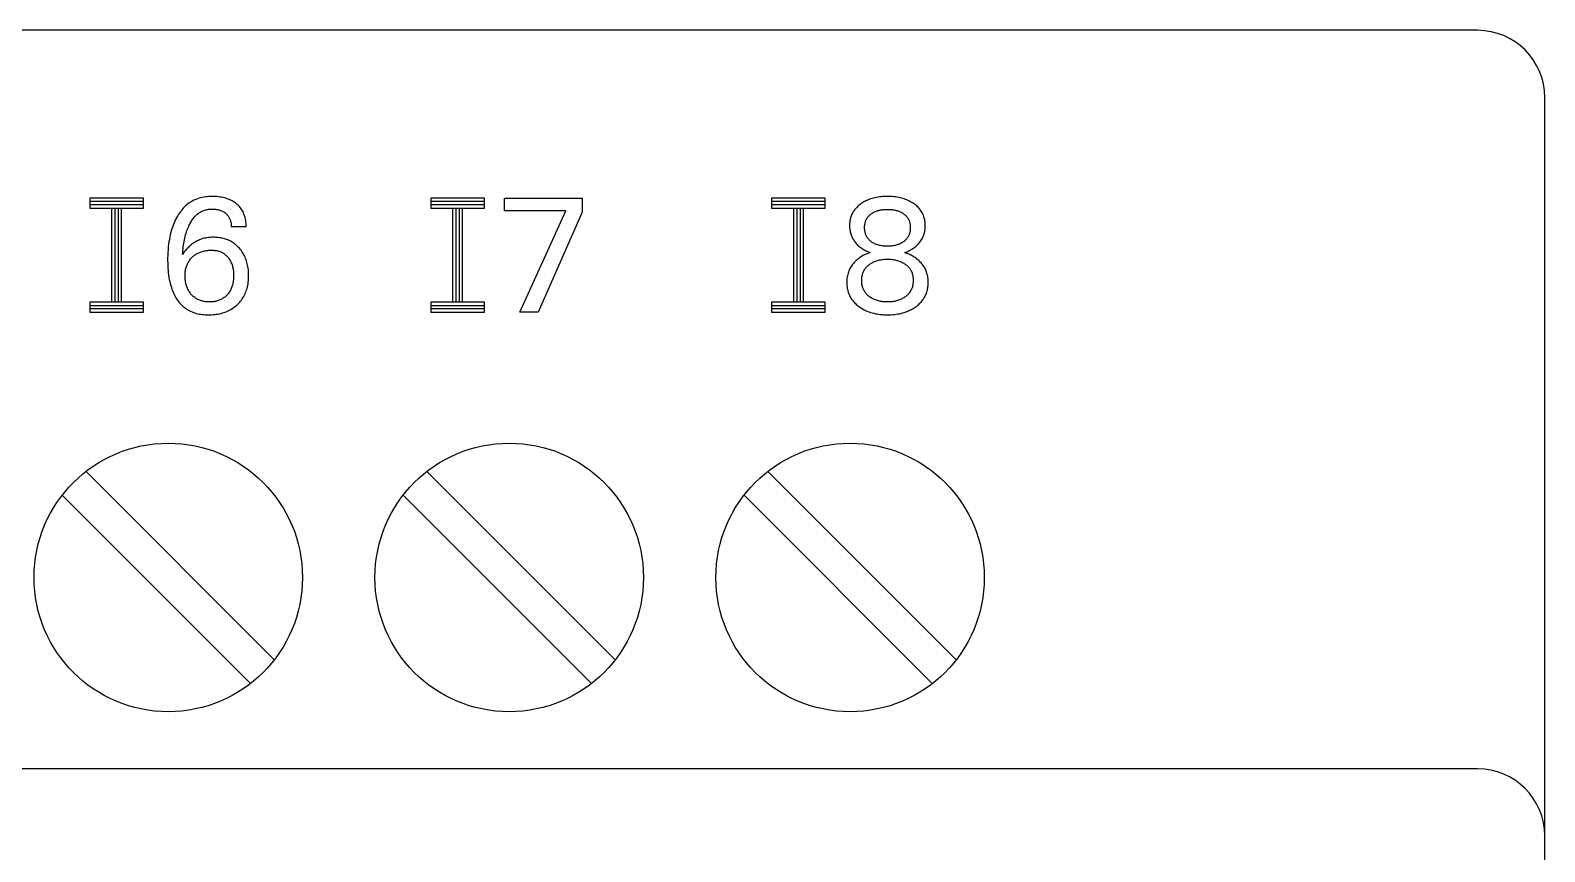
# Model space of a CAD drawing. Extents: x 0 to 420, y 0 to 297.
# Drawn here: x 181.99 to 204.56, y 236.23 to 248.47 of the extents above; entities that cross this region are included whole.
import ezdxf

# ---------------------------------------------------------------- set-up
doc = ezdxf.new("R2010")
doc.units = 0
doc.header["$LTSCALE"] = 23.1
doc.layers.add('10000_FRONT', color=7, linetype='CONTINUOUS')

msp = doc.modelspace()

# ---------------------------------------------------------------- linework, layer by layer
at = {"layer": '10000_FRONT', "color": 7, "linetype": 'CONTINUOUS'}
for p, q in [((203.56, 248.468), (134.06, 248.468)), ((204.56, 159.468), (204.56, 247.468)), ((184.532, 245.973), (184.508, 245.966)), ((184.556, 245.979), (184.532, 245.973)), ((184.58, 245.983), (184.556, 245.979)), ((184.605, 245.987), (184.58, 245.983)), ((184.63, 245.99), (184.605, 245.987)), ((184.654, 245.992), (184.63, 245.99)), ((184.679, 245.993), (184.654, 245.992)), ((184.704, 245.994), (184.679, 245.993)), ((184.728, 245.994), (184.704, 245.994)), ((184.751, 245.993), (184.728, 245.994)), ((184.775, 245.991), (184.751, 245.993)), ((184.799, 245.989), (184.775, 245.991)), ((184.822, 245.985), (184.799, 245.989)), ((184.845, 245.982), (184.822, 245.985)), ((184.866, 245.977), (184.845, 245.982)), ((184.886, 245.972), (184.866, 245.977)), ((184.907, 245.967), (184.886, 245.972)), ((194.58, 245.974), (194.559, 245.969)), ((194.601, 245.979), (194.58, 245.974)), ((194.623, 245.982), (194.601, 245.979)), ((194.647, 245.986), (194.623, 245.982)), ((194.671, 245.989), (194.647, 245.986)), ((194.694, 245.991), (194.671, 245.989)), ((194.718, 245.993), (194.694, 245.991)), ((194.742, 245.993), (194.718, 245.993)), ((194.766, 245.994), (194.742, 245.993)), ((194.79, 245.993), (194.766, 245.994)), ((194.814, 245.993), (194.79, 245.993)), ((194.838, 245.991), (194.814, 245.993)), ((194.862, 245.989), (194.838, 245.991)), ((194.886, 245.986), (194.862, 245.989)), ((194.909, 245.982), (194.886, 245.986)), ((194.931, 245.979), (194.909, 245.982)), ((194.952, 245.974), (194.931, 245.979)), ((194.974, 245.969), (194.952, 245.974)), ((182.88, 245.968), (182.88, 245.818)), ((183.68, 245.968), (182.88, 245.968)), ((183.68, 245.918), (182.88, 245.918)), ((183.68, 245.868), (182.88, 245.868)), ((182.88, 245.818), (183.68, 245.818)), ((183.205, 245.818), (183.205, 244.418)), ((183.255, 245.818), (183.255, 244.418)), ((183.305, 245.818), (183.305, 244.418)), ((183.355, 244.418), (183.355, 245.818)), ((183.68, 245.818), (183.68, 245.968)), ((184.225, 245.761), (184.211, 245.741)), ((184.24, 245.781), (184.225, 245.761)), ((184.256, 245.8), (184.24, 245.781)), ((184.272, 245.818), (184.256, 245.8)), ((184.289, 245.836), (184.272, 245.818)), ((184.307, 245.853), (184.289, 245.836)), ((184.325, 245.868), (184.307, 245.853)), ((184.343, 245.882), (184.325, 245.868)), ((184.361, 245.896), (184.343, 245.882)), ((184.381, 245.908), (184.361, 245.896)), ((184.401, 245.92), (184.381, 245.908)), ((184.421, 245.931), (184.401, 245.92)), ((184.442, 245.941), (184.421, 245.931)), ((184.463, 245.95), (184.442, 245.941)), ((184.484, 245.959), (184.463, 245.95)), ((184.508, 245.966), (184.484, 245.959)), ((184.505, 245.745), (184.517, 245.753)), ((184.517, 245.753), (184.529, 245.76)), ((184.529, 245.76), (184.541, 245.767)), ((184.541, 245.767), (184.553, 245.774)), ((184.553, 245.774), (184.566, 245.779)), ((184.566, 245.779), (184.579, 245.784)), ((184.579, 245.784), (184.592, 245.789)), ((184.592, 245.789), (184.606, 245.793)), ((184.606, 245.793), (184.62, 245.796)), ((184.62, 245.796), (184.634, 245.799)), ((184.634, 245.799), (184.648, 245.802)), ((184.648, 245.802), (184.662, 245.803)), ((184.662, 245.803), (184.676, 245.805)), ((184.676, 245.805), (184.69, 245.805)), ((184.69, 245.805), (184.704, 245.806)), ((184.704, 245.806), (184.72, 245.806)), ((184.72, 245.806), (184.736, 245.805)), ((184.736, 245.805), (184.753, 245.803)), ((184.753, 245.803), (184.769, 245.801)), ((184.769, 245.801), (184.785, 245.798)), ((184.785, 245.798), (184.796, 245.796)), ((184.796, 245.796), (184.808, 245.793)), ((184.808, 245.793), (184.819, 245.789)), ((184.819, 245.789), (184.831, 245.786)), ((184.831, 245.786), (184.842, 245.781)), ((184.842, 245.781), (184.853, 245.776)), ((184.853, 245.776), (184.865, 245.77)), ((184.865, 245.77), (184.876, 245.763)), ((184.876, 245.763), (184.888, 245.756)), ((184.888, 245.756), (184.898, 245.748)), ((184.898, 245.748), (184.909, 245.74)), ((184.927, 245.96), (184.907, 245.967)), ((184.946, 245.953), (184.927, 245.96)), ((184.966, 245.945), (184.946, 245.953)), ((184.983, 245.937), (184.966, 245.945)), ((185.001, 245.928), (184.983, 245.937)), ((185.018, 245.918), (185.001, 245.928)), ((185.034, 245.907), (185.018, 245.918)), ((185.05, 245.896), (185.034, 245.907)), ((185.065, 245.884), (185.05, 245.896)), ((185.081, 245.871), (185.065, 245.884)), ((185.096, 245.857), (185.081, 245.871)), ((185.11, 245.842), (185.096, 245.857)), ((185.123, 245.827), (185.11, 245.842)), ((185.135, 245.81), (185.123, 245.827)), ((185.146, 245.794), (185.135, 245.81)), ((185.156, 245.779), (185.146, 245.794)), ((185.164, 245.763), (185.156, 245.779)), ((185.172, 245.747), (185.164, 245.763)), ((185.178, 245.731), (185.172, 245.747)), ((187.96, 245.968), (187.96, 245.818)), ((188.76, 245.968), (187.96, 245.968)), ((188.76, 245.918), (187.96, 245.918)), ((188.76, 245.868), (187.96, 245.868)), ((187.96, 245.818), (188.76, 245.818)), ((188.285, 245.818), (188.285, 244.418)), ((188.335, 245.818), (188.335, 244.418)), ((188.385, 245.818), (188.385, 244.418)), ((188.435, 244.418), (188.435, 245.818)), ((188.76, 245.818), (188.76, 245.968)), ((189.06, 245.778), (189.06, 245.968)), ((189.06, 245.968), (190.216, 245.968)), ((189.976, 245.778), (189.06, 245.778)), ((189.29, 244.268), (189.976, 245.778)), ((190.216, 245.76), (189.564, 244.268)), ((190.216, 245.968), (190.216, 245.76)), ((193.04, 245.968), (193.04, 245.818)), ((193.84, 245.968), (193.04, 245.968)), ((193.84, 245.918), (193.04, 245.918)), ((193.84, 245.868), (193.04, 245.868)), ((193.04, 245.818), (193.84, 245.818)), ((193.365, 245.818), (193.365, 244.418)), ((193.415, 245.818), (193.415, 244.418)), ((193.465, 245.818), (193.465, 244.418)), ((193.515, 244.418), (193.515, 245.818)), ((193.84, 245.818), (193.84, 245.968)), ((194.251, 245.757), (194.245, 245.744)), ((194.259, 245.769), (194.251, 245.757)), ((194.266, 245.78), (194.259, 245.769)), ((194.275, 245.792), (194.266, 245.78)), ((194.283, 245.803), (194.275, 245.792)), ((194.293, 245.815), (194.283, 245.803)), ((194.303, 245.826), (194.293, 245.815)), ((194.314, 245.836), (194.303, 245.826)), ((194.324, 245.847), (194.314, 245.836)), ((194.336, 245.857), (194.324, 245.847)), ((194.347, 245.866), (194.336, 245.857)), ((194.359, 245.875), (194.347, 245.866)), ((194.372, 245.884), (194.359, 245.875)), ((194.384, 245.893), (194.372, 245.884)), ((194.399, 245.902), (194.384, 245.893)), ((194.415, 245.911), (194.399, 245.902)), ((194.431, 245.92), (194.415, 245.911)), ((194.446, 245.928), (194.431, 245.92)), ((194.463, 245.935), (194.446, 245.928)), ((194.479, 245.942), (194.463, 245.935)), ((194.496, 245.949), (194.479, 245.942)), ((194.516, 245.956), (194.496, 245.949)), ((194.537, 245.963), (194.516, 245.956)), ((194.559, 245.969), (194.537, 245.963)), ((194.542, 245.745), (194.553, 245.752)), ((194.553, 245.752), (194.564, 245.758)), ((194.564, 245.758), (194.575, 245.763)), ((194.575, 245.763), (194.586, 245.768)), ((194.586, 245.768), (194.598, 245.773)), ((194.598, 245.773), (194.611, 245.778)), ((194.611, 245.778), (194.624, 245.782)), ((194.624, 245.782), (194.637, 245.786)), ((194.637, 245.786), (194.65, 245.789)), ((194.65, 245.789), (194.663, 245.792)), ((194.663, 245.792), (194.676, 245.794)), ((194.676, 245.794), (194.691, 245.796)), ((194.691, 245.796), (194.706, 245.798)), ((194.706, 245.798), (194.721, 245.799)), ((194.721, 245.799), (194.736, 245.8)), ((194.736, 245.8), (194.751, 245.801)), ((194.751, 245.801), (194.766, 245.801)), ((194.766, 245.801), (194.781, 245.801)), ((194.781, 245.801), (194.796, 245.8)), ((194.796, 245.8), (194.811, 245.799)), ((194.811, 245.799), (194.826, 245.798)), ((194.826, 245.798), (194.841, 245.796)), ((194.841, 245.796), (194.856, 245.794)), ((194.856, 245.794), (194.869, 245.792)), ((194.869, 245.792), (194.883, 245.789)), ((194.883, 245.789), (194.896, 245.786)), ((194.896, 245.786), (194.909, 245.782)), ((194.909, 245.782), (194.922, 245.778)), ((194.922, 245.778), (194.934, 245.773)), ((194.934, 245.773), (194.946, 245.768)), ((194.946, 245.768), (194.957, 245.763)), ((194.957, 245.763), (194.969, 245.758)), ((194.969, 245.758), (194.98, 245.752)), ((194.995, 245.963), (194.974, 245.969)), ((194.98, 245.752), (194.991, 245.745)), ((195.016, 245.956), (194.995, 245.963)), ((195.037, 245.949), (195.016, 245.956)), ((195.056, 245.941), (195.037, 245.949)), ((195.075, 245.933), (195.056, 245.941)), ((195.094, 245.924), (195.075, 245.933)), ((195.112, 245.914), (195.094, 245.924)), ((195.13, 245.904), (195.112, 245.914)), ((195.148, 245.893), (195.13, 245.904)), ((195.162, 245.883), (195.148, 245.893)), ((195.176, 245.873), (195.162, 245.883)), ((195.189, 245.863), (195.176, 245.873)), ((195.202, 245.852), (195.189, 245.863)), ((195.215, 245.84), (195.202, 245.852)), ((195.227, 245.828), (195.215, 245.84)), ((195.238, 245.816), (195.227, 245.828)), ((195.249, 245.803), (195.238, 245.816)), ((195.26, 245.789), (195.249, 245.803)), ((195.27, 245.774), (195.26, 245.789)), ((195.28, 245.758), (195.27, 245.774)), ((195.289, 245.742), (195.28, 245.758)), ((184.107, 245.522), (184.099, 245.496)), ((184.116, 245.549), (184.107, 245.522)), ((184.126, 245.575), (184.116, 245.549)), ((184.136, 245.601), (184.126, 245.575)), ((184.148, 245.627), (184.136, 245.601)), ((184.16, 245.652), (184.148, 245.627)), ((184.173, 245.677), (184.16, 245.652)), ((184.185, 245.698), (184.173, 245.677)), ((184.197, 245.72), (184.185, 245.698)), ((184.211, 245.741), (184.197, 245.72)), ((184.337, 245.506), (184.345, 245.527)), ((184.345, 245.527), (184.354, 245.547)), ((184.354, 245.547), (184.363, 245.567)), ((184.363, 245.567), (184.37, 245.582)), ((184.37, 245.582), (184.378, 245.596)), ((184.378, 245.596), (184.386, 245.61)), ((184.386, 245.61), (184.394, 245.624)), ((184.394, 245.624), (184.402, 245.637)), ((184.402, 245.637), (184.412, 245.65)), ((184.412, 245.65), (184.421, 245.663)), ((184.421, 245.663), (184.431, 245.676)), ((184.431, 245.676), (184.441, 245.688)), ((184.441, 245.688), (184.452, 245.7)), ((184.452, 245.7), (184.462, 245.71)), ((184.462, 245.71), (184.472, 245.719)), ((184.472, 245.719), (184.483, 245.728)), ((184.483, 245.728), (184.494, 245.737)), ((184.494, 245.737), (184.505, 245.745)), ((184.909, 245.74), (184.917, 245.732)), ((184.917, 245.732), (184.925, 245.724)), ((184.925, 245.724), (184.933, 245.715)), ((184.933, 245.715), (184.94, 245.706)), ((184.94, 245.706), (184.947, 245.697)), ((184.947, 245.697), (184.953, 245.687)), ((184.953, 245.687), (184.959, 245.677)), ((184.959, 245.677), (184.964, 245.666)), ((184.964, 245.666), (184.969, 245.656)), ((184.969, 245.656), (184.973, 245.644)), ((184.973, 245.644), (184.976, 245.633)), ((184.976, 245.633), (184.979, 245.622)), ((184.979, 245.622), (184.982, 245.609)), ((184.982, 245.609), (184.985, 245.596)), ((184.985, 245.596), (184.986, 245.582)), ((184.986, 245.582), (184.988, 245.569)), ((184.988, 245.569), (184.988, 245.556)), ((184.988, 245.556), (184.988, 245.543)), ((185.211, 245.543), (184.988, 245.543)), ((185.185, 245.714), (185.178, 245.731)), ((185.19, 245.697), (185.185, 245.714)), ((185.195, 245.68), (185.19, 245.697)), ((185.2, 245.658), (185.195, 245.68)), ((185.205, 245.635), (185.2, 245.658)), ((185.208, 245.612), (185.205, 245.635)), ((185.21, 245.589), (185.208, 245.612)), ((185.211, 245.566), (185.21, 245.589)), ((185.211, 245.543), (185.211, 245.566)), ((194.203, 245.575), (194.202, 245.56)), ((194.202, 245.56), (194.203, 245.544)), ((194.204, 245.605), (194.203, 245.59)), ((194.203, 245.59), (194.203, 245.575)), ((194.203, 245.544), (194.203, 245.529)), ((194.203, 245.529), (194.205, 245.513)), ((194.206, 245.62), (194.204, 245.605)), ((194.208, 245.634), (194.206, 245.62)), ((194.211, 245.649), (194.208, 245.634)), ((194.214, 245.664), (194.211, 245.649)), ((194.218, 245.678), (194.214, 245.664)), ((194.223, 245.692), (194.218, 245.678)), ((194.227, 245.706), (194.223, 245.692)), ((194.233, 245.719), (194.227, 245.706)), ((194.238, 245.731), (194.233, 245.719)), ((194.245, 245.744), (194.238, 245.731)), ((194.425, 245.539), (194.426, 245.55)), ((194.425, 245.529), (194.425, 245.539)), ((194.425, 245.518), (194.425, 245.529)), ((194.426, 245.55), (194.427, 245.561)), ((194.427, 245.561), (194.428, 245.571)), ((194.428, 245.571), (194.43, 245.582)), ((194.43, 245.582), (194.432, 245.592)), ((194.432, 245.592), (194.434, 245.603)), ((194.434, 245.603), (194.437, 245.613)), ((194.437, 245.613), (194.441, 245.624)), ((194.441, 245.624), (194.445, 245.634)), ((194.445, 245.634), (194.449, 245.644)), ((194.449, 245.644), (194.454, 245.654)), ((194.454, 245.654), (194.46, 245.664)), ((194.46, 245.664), (194.466, 245.674)), ((194.466, 245.674), (194.472, 245.683)), ((194.472, 245.683), (194.479, 245.691)), ((194.479, 245.691), (194.485, 245.699)), ((194.485, 245.699), (194.492, 245.706)), ((194.492, 245.706), (194.499, 245.713)), ((194.499, 245.713), (194.507, 245.72)), ((194.507, 245.72), (194.515, 245.726)), ((194.515, 245.726), (194.523, 245.732)), ((194.523, 245.732), (194.531, 245.738)), ((194.531, 245.738), (194.542, 245.745)), ((194.991, 245.745), (195.001, 245.738)), ((195.001, 245.738), (195.003, 245.737)), ((195.003, 245.737), (195.012, 245.73)), ((195.012, 245.73), (195.021, 245.723)), ((195.021, 245.723), (195.029, 245.716)), ((195.029, 245.716), (195.038, 245.708)), ((195.038, 245.708), (195.046, 245.7)), ((195.046, 245.7), (195.053, 245.692)), ((195.053, 245.692), (195.06, 245.683)), ((195.06, 245.683), (195.067, 245.674)), ((195.067, 245.674), (195.073, 245.664)), ((195.073, 245.664), (195.078, 245.654)), ((195.078, 245.654), (195.083, 245.644)), ((195.083, 245.644), (195.088, 245.634)), ((195.088, 245.634), (195.092, 245.624)), ((195.092, 245.624), (195.095, 245.613)), ((195.095, 245.613), (195.098, 245.603)), ((195.098, 245.603), (195.101, 245.592)), ((195.101, 245.592), (195.103, 245.582)), ((195.103, 245.582), (195.104, 245.571)), ((195.104, 245.571), (195.106, 245.561)), ((195.106, 245.561), (195.106, 245.55)), ((195.106, 245.55), (195.107, 245.539)), ((195.107, 245.539), (195.107, 245.529)), ((195.107, 245.529), (195.107, 245.518)), ((195.297, 245.726), (195.289, 245.742)), ((195.304, 245.709), (195.297, 245.726)), ((195.31, 245.692), (195.304, 245.709)), ((195.315, 245.676), (195.31, 245.692)), ((195.319, 245.66), (195.315, 245.676)), ((195.322, 245.644), (195.319, 245.66)), ((195.325, 245.627), (195.322, 245.644)), ((195.327, 245.61), (195.325, 245.627)), ((195.329, 245.594), (195.327, 245.61)), ((195.327, 245.506), (195.329, 245.524)), ((195.33, 245.577), (195.329, 245.594)), ((195.329, 245.524), (195.33, 245.542)), ((195.33, 245.56), (195.33, 245.577)), ((195.33, 245.542), (195.33, 245.56)), ((184.06, 245.317), (184.055, 245.281)), ((184.066, 245.353), (184.06, 245.317)), ((184.073, 245.389), (184.066, 245.353)), ((184.08, 245.425), (184.073, 245.389)), ((184.089, 245.46), (184.08, 245.425)), ((184.099, 245.496), (184.089, 245.46)), ((184.278, 245.271), (184.282, 245.298)), ((184.282, 245.298), (184.286, 245.323)), ((184.286, 245.323), (184.291, 245.347)), ((184.291, 245.347), (184.297, 245.372)), ((184.297, 245.372), (184.302, 245.396)), ((184.302, 245.396), (184.309, 245.42)), ((184.309, 245.42), (184.315, 245.444)), ((184.315, 245.444), (184.322, 245.465)), ((184.322, 245.465), (184.329, 245.486)), ((184.329, 245.486), (184.337, 245.506)), ((184.434, 245.304), (184.418, 245.293)), ((184.45, 245.314), (184.434, 245.304)), ((184.466, 245.323), (184.45, 245.314)), ((184.482, 245.331), (184.466, 245.323)), ((184.499, 245.339), (184.482, 245.331)), ((184.515, 245.347), (184.499, 245.339)), ((184.532, 245.353), (184.515, 245.347)), ((184.55, 245.36), (184.532, 245.353)), ((184.567, 245.365), (184.55, 245.36)), ((184.585, 245.37), (184.567, 245.365)), ((184.604, 245.374), (184.585, 245.37)), ((184.622, 245.377), (184.604, 245.374)), ((184.641, 245.38), (184.622, 245.377)), ((184.66, 245.382), (184.641, 245.38)), ((184.678, 245.384), (184.66, 245.382)), ((184.697, 245.385), (184.678, 245.384)), ((184.716, 245.385), (184.697, 245.385)), ((184.735, 245.385), (184.716, 245.385)), ((184.755, 245.384), (184.735, 245.385)), ((184.774, 245.383), (184.755, 245.384)), ((184.794, 245.381), (184.774, 245.383)), ((184.813, 245.379), (184.794, 245.381)), ((184.832, 245.375), (184.813, 245.379)), ((184.851, 245.372), (184.832, 245.375)), ((184.87, 245.367), (184.851, 245.372)), ((184.887, 245.362), (184.87, 245.367)), ((184.904, 245.357), (184.887, 245.362)), ((184.921, 245.351), (184.904, 245.357)), ((184.937, 245.345), (184.921, 245.351)), ((184.954, 245.337), (184.937, 245.345)), ((184.97, 245.33), (184.954, 245.337)), ((184.986, 245.321), (184.97, 245.33)), ((185.001, 245.312), (184.986, 245.321)), ((185.016, 245.303), (185.001, 245.312)), ((185.03, 245.293), (185.016, 245.303)), ((194.205, 245.513), (194.206, 245.498)), ((194.206, 245.498), (194.209, 245.482)), ((194.209, 245.482), (194.212, 245.467)), ((194.212, 245.467), (194.215, 245.452)), ((194.215, 245.452), (194.22, 245.437)), ((194.22, 245.437), (194.224, 245.422)), ((194.224, 245.422), (194.229, 245.408)), ((194.229, 245.408), (194.235, 245.395)), ((194.235, 245.395), (194.241, 245.381)), ((194.241, 245.381), (194.248, 245.368)), ((194.248, 245.368), (194.255, 245.355)), ((194.255, 245.355), (194.263, 245.342)), ((194.263, 245.342), (194.271, 245.33)), ((194.271, 245.33), (194.281, 245.317)), ((194.281, 245.317), (194.29, 245.305)), ((194.29, 245.305), (194.301, 245.293)), ((194.426, 245.507), (194.425, 245.518)), ((194.427, 245.496), (194.426, 245.507)), ((194.428, 245.486), (194.427, 245.496)), ((194.43, 245.475), (194.428, 245.486)), ((194.432, 245.464), (194.43, 245.475)), ((194.434, 245.454), (194.432, 245.464)), ((194.437, 245.444), (194.434, 245.454)), ((194.44, 245.433), (194.437, 245.444)), ((194.444, 245.422), (194.44, 245.433)), ((194.449, 245.412), (194.444, 245.422)), ((194.454, 245.402), (194.449, 245.412)), ((194.459, 245.392), (194.454, 245.402)), ((194.465, 245.382), (194.459, 245.392)), ((194.472, 245.373), (194.465, 245.382)), ((194.478, 245.365), (194.472, 245.373)), ((194.485, 245.357), (194.478, 245.365)), ((194.491, 245.35), (194.485, 245.357)), ((194.499, 245.342), (194.491, 245.35)), ((194.506, 245.336), (194.499, 245.342)), ((194.514, 245.329), (194.506, 245.336)), ((194.522, 245.323), (194.514, 245.329)), ((194.53, 245.317), (194.522, 245.323)), ((194.541, 245.309), (194.53, 245.317)), ((194.551, 245.303), (194.541, 245.309)), ((194.562, 245.297), (194.551, 245.303)), ((194.574, 245.291), (194.562, 245.297)), ((194.97, 245.297), (194.959, 245.291)), ((194.981, 245.303), (194.97, 245.297)), ((194.992, 245.309), (194.981, 245.303)), ((195.002, 245.317), (194.992, 245.309)), ((195.01, 245.323), (195.002, 245.317)), ((195.018, 245.329), (195.01, 245.323)), ((195.026, 245.336), (195.018, 245.329)), ((195.034, 245.342), (195.026, 245.336)), ((195.041, 245.35), (195.034, 245.342)), ((195.048, 245.357), (195.041, 245.35)), ((195.054, 245.365), (195.048, 245.357)), ((195.061, 245.373), (195.054, 245.365)), ((195.067, 245.382), (195.061, 245.373)), ((195.073, 245.392), (195.067, 245.382)), ((195.078, 245.402), (195.073, 245.392)), ((195.083, 245.412), (195.078, 245.402)), ((195.088, 245.422), (195.083, 245.412)), ((195.092, 245.433), (195.088, 245.422)), ((195.095, 245.444), (195.092, 245.433)), ((195.098, 245.454), (195.095, 245.444)), ((195.101, 245.464), (195.098, 245.454)), ((195.103, 245.475), (195.101, 245.464)), ((195.104, 245.486), (195.103, 245.475)), ((195.106, 245.496), (195.104, 245.486)), ((195.107, 245.518), (195.106, 245.507)), ((195.106, 245.507), (195.106, 245.496)), ((195.227, 245.287), (195.239, 245.3)), ((195.239, 245.3), (195.25, 245.314)), ((195.25, 245.314), (195.261, 245.329)), ((195.261, 245.329), (195.27, 245.343)), ((195.27, 245.343), (195.279, 245.358)), ((195.279, 245.358), (195.287, 245.373)), ((195.287, 245.373), (195.295, 245.388)), ((195.295, 245.388), (195.301, 245.404)), ((195.301, 245.404), (195.307, 245.42)), ((195.307, 245.42), (195.313, 245.436)), ((195.313, 245.436), (195.317, 245.453)), ((195.317, 245.453), (195.321, 245.471)), ((195.321, 245.471), (195.325, 245.488)), ((195.325, 245.488), (195.327, 245.506)), ((184.041, 245.116), (184.04, 245.075)), ((184.04, 245.075), (184.04, 245.033)), ((184.043, 245.158), (184.041, 245.116)), ((184.046, 245.199), (184.043, 245.158)), ((184.05, 245.24), (184.046, 245.199)), ((184.055, 245.281), (184.05, 245.24)), ((184.263, 245.131), (184.265, 245.159)), ((184.271, 245.143), (184.263, 245.131)), ((184.265, 245.159), (184.268, 245.187)), ((184.268, 245.187), (184.271, 245.215)), ((184.271, 245.215), (184.274, 245.243)), ((184.279, 245.154), (184.271, 245.143)), ((184.274, 245.243), (184.278, 245.271)), ((184.288, 245.166), (184.279, 245.154)), ((184.297, 245.178), (184.288, 245.166)), ((184.307, 245.19), (184.297, 245.178)), ((184.317, 245.202), (184.307, 245.19)), ((184.33, 245.216), (184.317, 245.202)), ((184.344, 245.23), (184.33, 245.216)), ((184.358, 245.244), (184.344, 245.23)), ((184.372, 245.257), (184.358, 245.244)), ((184.387, 245.269), (184.372, 245.257)), ((184.382, 245.062), (184.391, 245.072)), ((184.403, 245.281), (184.387, 245.269)), ((184.391, 245.072), (184.401, 245.083)), ((184.401, 245.083), (184.411, 245.093)), ((184.418, 245.293), (184.403, 245.281)), ((184.411, 245.093), (184.422, 245.102)), ((184.422, 245.102), (184.432, 245.111)), ((184.432, 245.111), (184.443, 245.119)), ((184.443, 245.119), (184.455, 245.127)), ((184.455, 245.127), (184.466, 245.135)), ((184.466, 245.135), (184.478, 245.142)), ((184.478, 245.142), (184.491, 245.148)), ((184.491, 245.148), (184.504, 245.154)), ((184.504, 245.154), (184.517, 245.16)), ((184.517, 245.16), (184.531, 245.165)), ((184.531, 245.165), (184.544, 245.17)), ((184.544, 245.17), (184.558, 245.174)), ((184.558, 245.174), (184.572, 245.178)), ((184.572, 245.178), (184.586, 245.181)), ((184.586, 245.181), (184.602, 245.185)), ((184.602, 245.185), (184.618, 245.187)), ((184.618, 245.187), (184.634, 245.189)), ((184.634, 245.189), (184.65, 245.191)), ((184.65, 245.191), (184.666, 245.192)), ((184.666, 245.192), (184.682, 245.192)), ((184.682, 245.192), (184.698, 245.193)), ((184.698, 245.193), (184.712, 245.192)), ((184.712, 245.192), (184.726, 245.191)), ((184.726, 245.191), (184.741, 245.19)), ((184.741, 245.19), (184.755, 245.189)), ((184.755, 245.189), (184.769, 245.186)), ((184.769, 245.186), (184.783, 245.183)), ((184.783, 245.183), (184.797, 245.18)), ((184.797, 245.18), (184.809, 245.176)), ((184.809, 245.176), (184.821, 245.172)), ((184.821, 245.172), (184.833, 245.167)), ((184.833, 245.167), (184.845, 245.162)), ((184.845, 245.162), (184.857, 245.156)), ((184.857, 245.156), (184.868, 245.149)), ((184.868, 245.149), (184.879, 245.142)), ((184.879, 245.142), (184.89, 245.135)), ((184.89, 245.135), (184.9, 245.126)), ((184.9, 245.126), (184.91, 245.118)), ((184.91, 245.118), (184.919, 245.109)), ((184.919, 245.109), (184.928, 245.099)), ((184.928, 245.099), (184.937, 245.089)), ((184.937, 245.089), (184.945, 245.079)), ((184.945, 245.079), (184.954, 245.068)), ((185.044, 245.282), (185.03, 245.293)), ((185.058, 245.271), (185.044, 245.282)), ((185.071, 245.259), (185.058, 245.271)), ((185.084, 245.247), (185.071, 245.259)), ((185.097, 245.234), (185.084, 245.247)), ((185.109, 245.221), (185.097, 245.234)), ((185.122, 245.206), (185.109, 245.221)), ((185.134, 245.191), (185.122, 245.206)), ((185.146, 245.175), (185.134, 245.191)), ((185.157, 245.159), (185.146, 245.175)), ((185.167, 245.142), (185.157, 245.159)), ((185.177, 245.125), (185.167, 245.142)), ((185.186, 245.107), (185.177, 245.125)), ((185.194, 245.089), (185.186, 245.107)), ((185.202, 245.07), (185.194, 245.089)), ((185.21, 245.05), (185.202, 245.07)), ((194.301, 245.293), (194.311, 245.281)), ((194.311, 245.281), (194.322, 245.27)), ((194.322, 245.27), (194.334, 245.26)), ((194.345, 245.076), (194.328, 245.062)), ((194.334, 245.26), (194.346, 245.249)), ((194.363, 245.088), (194.345, 245.076)), ((194.346, 245.249), (194.358, 245.24)), ((194.358, 245.24), (194.369, 245.231)), ((194.382, 245.1), (194.363, 245.088)), ((194.369, 245.231), (194.381, 245.222)), ((194.381, 245.222), (194.393, 245.214)), ((194.402, 245.112), (194.382, 245.1)), ((194.393, 245.214), (194.405, 245.206)), ((194.422, 245.122), (194.402, 245.112)), ((194.405, 245.206), (194.417, 245.199)), ((194.417, 245.199), (194.43, 245.192)), ((194.443, 245.132), (194.422, 245.122)), ((194.43, 245.192), (194.443, 245.185)), ((194.443, 245.185), (194.456, 245.179)), ((194.465, 245.141), (194.443, 245.132)), ((194.456, 245.179), (194.469, 245.173)), ((194.487, 245.15), (194.465, 245.141)), ((194.469, 245.173), (194.482, 245.168)), ((194.482, 245.168), (194.496, 245.162)), ((194.51, 245.158), (194.487, 245.15)), ((194.496, 245.162), (194.51, 245.158)), ((194.585, 245.285), (194.574, 245.291)), ((194.597, 245.28), (194.585, 245.285)), ((194.61, 245.276), (194.597, 245.28)), ((194.623, 245.271), (194.61, 245.276)), ((194.636, 245.268), (194.623, 245.271)), ((194.649, 245.264), (194.636, 245.268)), ((194.662, 245.261), (194.649, 245.264)), ((194.676, 245.259), (194.662, 245.261)), ((194.691, 245.256), (194.676, 245.259)), ((194.706, 245.255), (194.691, 245.256)), ((194.721, 245.253), (194.706, 245.255)), ((194.736, 245.252), (194.721, 245.253)), ((194.751, 245.252), (194.736, 245.252)), ((194.766, 245.252), (194.751, 245.252)), ((194.781, 245.252), (194.766, 245.252)), ((194.796, 245.252), (194.781, 245.252)), ((194.812, 245.253), (194.796, 245.252)), ((194.827, 245.255), (194.812, 245.253)), ((194.842, 245.256), (194.827, 245.255)), ((194.857, 245.259), (194.842, 245.256)), ((194.87, 245.261), (194.857, 245.259)), ((194.883, 245.264), (194.87, 245.261)), ((194.897, 245.268), (194.883, 245.264)), ((194.91, 245.271), (194.897, 245.268)), ((194.923, 245.276), (194.91, 245.271)), ((194.935, 245.28), (194.923, 245.276)), ((194.947, 245.285), (194.935, 245.28)), ((194.959, 245.291), (194.947, 245.285)), ((195.023, 245.156), (195.041, 245.163)), ((195.039, 245.151), (195.023, 245.156)), ((195.056, 245.145), (195.039, 245.151)), ((195.041, 245.163), (195.059, 245.17)), ((195.072, 245.139), (195.056, 245.145)), ((195.059, 245.17), (195.077, 245.178)), ((195.088, 245.132), (195.072, 245.139)), ((195.077, 245.178), (195.094, 245.187)), ((195.104, 245.125), (195.088, 245.132)), ((195.094, 245.187), (195.111, 245.196)), ((195.119, 245.117), (195.104, 245.125)), ((195.111, 245.196), (195.128, 245.206)), ((195.134, 245.109), (195.119, 245.117)), ((195.128, 245.206), (195.144, 245.216)), ((195.149, 245.1), (195.134, 245.109)), ((195.144, 245.216), (195.159, 245.227)), ((195.164, 245.091), (195.149, 245.1)), ((195.159, 245.227), (195.175, 245.238)), ((195.178, 245.082), (195.164, 245.091)), ((195.175, 245.238), (195.188, 245.25)), ((195.192, 245.072), (195.178, 245.082)), ((195.188, 245.25), (195.202, 245.262)), ((195.206, 245.061), (195.192, 245.072)), ((195.202, 245.262), (195.215, 245.274)), ((195.215, 245.274), (195.227, 245.287)), ((184.04, 245.033), (184.041, 244.998)), ((184.041, 244.998), (184.042, 244.962)), ((184.042, 244.962), (184.043, 244.926)), ((184.043, 244.926), (184.046, 244.89)), ((184.046, 244.89), (184.05, 244.854)), ((184.05, 244.854), (184.054, 244.819)), ((184.301, 244.844), (184.303, 244.859)), ((184.301, 244.828), (184.301, 244.844)), ((184.303, 244.859), (184.304, 244.875)), ((184.304, 244.875), (184.306, 244.891)), ((184.306, 244.891), (184.309, 244.907)), ((184.309, 244.907), (184.313, 244.922)), ((184.313, 244.922), (184.316, 244.936)), ((184.316, 244.936), (184.321, 244.95)), ((184.321, 244.95), (184.325, 244.964)), ((184.325, 244.964), (184.33, 244.977)), ((184.33, 244.977), (184.336, 244.99)), ((184.336, 244.99), (184.343, 245.003)), ((184.343, 245.003), (184.35, 245.016)), ((184.35, 245.016), (184.357, 245.028)), ((184.357, 245.028), (184.365, 245.04)), ((184.365, 245.04), (184.373, 245.051)), ((184.373, 245.051), (184.382, 245.062)), ((184.954, 245.068), (184.962, 245.055)), ((184.962, 245.055), (184.969, 245.043)), ((184.969, 245.043), (184.977, 245.03)), ((184.977, 245.03), (184.983, 245.017)), ((184.983, 245.017), (184.989, 245.004)), ((184.989, 245.004), (184.995, 244.99)), ((184.995, 244.99), (185, 244.975)), ((185, 244.975), (185.005, 244.96)), ((185.005, 244.96), (185.009, 244.945)), ((185.009, 244.945), (185.013, 244.93)), ((185.013, 244.93), (185.016, 244.915)), ((185.016, 244.915), (185.018, 244.898)), ((185.018, 244.898), (185.021, 244.881)), ((185.021, 244.881), (185.022, 244.864)), ((185.022, 244.864), (185.024, 244.846)), ((185.024, 244.846), (185.024, 244.829)), ((185.216, 245.031), (185.21, 245.05)), ((185.222, 245.011), (185.216, 245.031)), ((185.227, 244.991), (185.222, 245.011)), ((185.232, 244.971), (185.227, 244.991)), ((185.236, 244.949), (185.232, 244.971)), ((185.24, 244.927), (185.236, 244.949)), ((185.243, 244.904), (185.24, 244.927)), ((185.245, 244.882), (185.243, 244.904)), ((185.246, 244.859), (185.245, 244.882)), ((185.247, 244.837), (185.246, 244.859)), ((194.179, 244.85), (194.174, 244.831)), ((194.184, 244.867), (194.179, 244.85)), ((194.191, 244.884), (194.184, 244.867)), ((194.198, 244.901), (194.191, 244.884)), ((194.206, 244.918), (194.198, 244.901)), ((194.215, 244.934), (194.206, 244.918)), ((194.224, 244.95), (194.215, 244.934)), ((194.235, 244.965), (194.224, 244.95)), ((194.246, 244.981), (194.235, 244.965)), ((194.258, 244.996), (194.246, 244.981)), ((194.271, 245.01), (194.258, 244.996)), ((194.284, 245.024), (194.271, 245.01)), ((194.298, 245.037), (194.284, 245.024)), ((194.313, 245.05), (194.298, 245.037)), ((194.328, 245.062), (194.313, 245.05)), ((194.396, 244.84), (194.4, 244.852)), ((194.4, 244.852), (194.405, 244.864)), ((194.405, 244.864), (194.41, 244.876)), ((194.41, 244.876), (194.415, 244.887)), ((194.415, 244.887), (194.422, 244.899)), ((194.422, 244.899), (194.428, 244.909)), ((194.428, 244.909), (194.435, 244.92)), ((194.435, 244.92), (194.442, 244.929)), ((194.442, 244.929), (194.45, 244.938)), ((194.45, 244.938), (194.458, 244.946)), ((194.458, 244.946), (194.466, 244.955)), ((194.466, 244.955), (194.474, 244.962)), ((194.474, 244.962), (194.483, 244.97)), ((194.483, 244.97), (194.492, 244.977)), ((194.492, 244.977), (194.501, 244.984)), ((194.501, 244.984), (194.513, 244.992)), ((194.513, 244.992), (194.525, 245)), ((194.525, 245), (194.538, 245.007)), ((194.538, 245.007), (194.55, 245.014)), ((194.55, 245.014), (194.563, 245.02)), ((194.563, 245.02), (194.577, 245.026)), ((194.577, 245.026), (194.591, 245.031)), ((194.591, 245.031), (194.605, 245.036)), ((194.605, 245.036), (194.62, 245.04)), ((194.62, 245.04), (194.635, 245.044)), ((194.635, 245.044), (194.65, 245.048)), ((194.65, 245.048), (194.665, 245.05)), ((194.665, 245.05), (194.682, 245.053)), ((194.682, 245.053), (194.698, 245.055)), ((194.698, 245.055), (194.715, 245.057)), ((194.715, 245.057), (194.732, 245.058)), ((194.732, 245.058), (194.749, 245.059)), ((194.749, 245.059), (194.766, 245.059)), ((194.766, 245.059), (194.783, 245.059)), ((194.783, 245.059), (194.8, 245.058)), ((194.8, 245.058), (194.817, 245.057)), ((194.817, 245.057), (194.834, 245.055)), ((194.834, 245.055), (194.851, 245.053)), ((194.851, 245.053), (194.868, 245.05)), ((194.868, 245.05), (194.883, 245.048)), ((194.883, 245.048), (194.898, 245.044)), ((194.898, 245.044), (194.913, 245.04)), ((194.913, 245.04), (194.928, 245.036)), ((194.928, 245.036), (194.942, 245.031)), ((194.942, 245.031), (194.957, 245.026)), ((194.957, 245.026), (194.97, 245.02)), ((194.97, 245.02), (194.983, 245.014)), ((194.983, 245.014), (194.996, 245.007)), ((194.996, 245.007), (195.008, 245)), ((195.008, 245), (195.021, 244.992)), ((195.021, 244.992), (195.032, 244.984)), ((195.032, 244.984), (195.042, 244.977)), ((195.042, 244.977), (195.051, 244.97)), ((195.051, 244.97), (195.059, 244.963)), ((195.059, 244.963), (195.068, 244.955)), ((195.068, 244.955), (195.076, 244.947)), ((195.076, 244.947), (195.084, 244.938)), ((195.084, 244.938), (195.091, 244.93)), ((195.091, 244.93), (195.098, 244.92)), ((195.098, 244.92), (195.105, 244.91)), ((195.105, 244.91), (195.112, 244.899)), ((195.112, 244.899), (195.118, 244.888)), ((195.118, 244.888), (195.124, 244.876)), ((195.124, 244.876), (195.129, 244.865)), ((195.129, 244.865), (195.133, 244.853)), ((195.133, 244.853), (195.137, 244.841)), ((195.219, 245.051), (195.206, 245.061)), ((195.232, 245.04), (195.219, 245.051)), ((195.244, 245.028), (195.232, 245.04)), ((195.256, 245.016), (195.244, 245.028)), ((195.267, 245.004), (195.256, 245.016)), ((195.278, 244.991), (195.267, 245.004)), ((195.289, 244.978), (195.278, 244.991)), ((195.299, 244.965), (195.289, 244.978)), ((195.308, 244.951), (195.299, 244.965)), ((195.316, 244.938), (195.308, 244.951)), ((195.324, 244.924), (195.316, 244.938)), ((195.331, 244.909), (195.324, 244.924)), ((195.338, 244.895), (195.331, 244.909)), ((195.344, 244.88), (195.338, 244.895)), ((195.35, 244.865), (195.344, 244.88)), ((195.355, 244.85), (195.35, 244.865)), ((195.359, 244.833), (195.355, 244.85)), ((184.054, 244.819), (184.059, 244.788)), ((184.059, 244.788), (184.064, 244.757)), ((184.064, 244.757), (184.071, 244.726)), ((184.071, 244.726), (184.078, 244.695)), ((184.078, 244.695), (184.086, 244.665)), ((184.086, 244.665), (184.096, 244.635)), ((184.096, 244.635), (184.104, 244.612)), ((184.3, 244.812), (184.301, 244.828)), ((184.301, 244.794), (184.3, 244.812)), ((184.301, 244.776), (184.301, 244.794)), ((184.303, 244.757), (184.301, 244.776)), ((184.305, 244.739), (184.303, 244.757)), ((184.307, 244.722), (184.305, 244.739)), ((184.311, 244.704), (184.307, 244.722)), ((184.314, 244.69), (184.311, 244.704)), ((184.317, 244.677), (184.314, 244.69)), ((184.321, 244.663), (184.317, 244.677)), ((184.326, 244.65), (184.321, 244.663)), ((184.33, 244.637), (184.326, 244.65)), ((184.336, 244.624), (184.33, 244.637)), ((184.342, 244.611), (184.336, 244.624)), ((184.989, 244.622), (184.983, 244.609)), ((184.994, 244.635), (184.989, 244.622)), ((184.999, 244.648), (184.994, 244.635)), ((185.004, 244.662), (184.999, 244.648)), ((185.008, 244.675), (185.004, 244.662)), ((185.011, 244.689), (185.008, 244.675)), ((185.014, 244.703), (185.011, 244.689)), ((185.017, 244.718), (185.014, 244.703)), ((185.019, 244.734), (185.017, 244.718)), ((185.021, 244.749), (185.019, 244.734)), ((185.023, 244.765), (185.021, 244.749)), ((185.024, 244.78), (185.023, 244.765)), ((185.024, 244.829), (185.024, 244.812)), ((185.024, 244.812), (185.024, 244.796)), ((185.024, 244.796), (185.024, 244.78)), ((185.217, 244.603), (185.224, 244.624)), ((185.224, 244.624), (185.229, 244.645)), ((185.229, 244.645), (185.234, 244.669)), ((185.234, 244.669), (185.238, 244.693)), ((185.238, 244.693), (185.242, 244.717)), ((185.242, 244.717), (185.244, 244.741)), ((185.244, 244.741), (185.246, 244.765)), ((185.246, 244.765), (185.247, 244.79)), ((185.247, 244.814), (185.247, 244.837)), ((185.247, 244.79), (185.247, 244.814)), ((194.161, 244.736), (194.16, 244.717)), ((194.16, 244.717), (194.16, 244.698)), ((194.16, 244.698), (194.161, 244.679)), ((194.162, 244.755), (194.161, 244.736)), ((194.161, 244.679), (194.163, 244.661)), ((194.163, 244.774), (194.162, 244.755)), ((194.166, 244.794), (194.163, 244.774)), ((194.163, 244.661), (194.165, 244.642)), ((194.165, 244.642), (194.168, 244.624)), ((194.169, 244.812), (194.166, 244.794)), ((194.168, 244.624), (194.172, 244.606)), ((194.174, 244.831), (194.169, 244.812)), ((194.383, 244.756), (194.384, 244.769)), ((194.383, 244.744), (194.383, 244.756)), ((194.383, 244.73), (194.383, 244.744)), ((194.384, 244.716), (194.383, 244.73)), ((194.384, 244.769), (194.385, 244.781)), ((194.385, 244.702), (194.384, 244.716)), ((194.385, 244.781), (194.386, 244.793)), ((194.387, 244.688), (194.385, 244.702)), ((194.386, 244.793), (194.388, 244.805)), ((194.389, 244.674), (194.387, 244.688)), ((194.388, 244.805), (194.39, 244.817)), ((194.392, 244.66), (194.389, 244.674)), ((194.39, 244.817), (194.393, 244.828)), ((194.396, 244.646), (194.392, 244.66)), ((194.393, 244.828), (194.396, 244.84)), ((194.4, 244.634), (194.396, 244.646)), ((194.404, 244.622), (194.4, 244.634)), ((194.409, 244.61), (194.404, 244.622)), ((195.129, 244.622), (195.124, 244.61)), ((195.134, 244.634), (195.129, 244.622)), ((195.138, 244.646), (195.134, 244.634)), ((195.137, 244.841), (195.141, 244.829)), ((195.141, 244.658), (195.138, 244.646)), ((195.141, 244.829), (195.143, 244.817)), ((195.143, 244.67), (195.141, 244.658)), ((195.143, 244.817), (195.146, 244.805)), ((195.146, 244.683), (195.143, 244.67)), ((195.146, 244.805), (195.147, 244.793)), ((195.147, 244.695), (195.146, 244.683)), ((195.147, 244.793), (195.149, 244.781)), ((195.149, 244.707), (195.147, 244.695)), ((195.149, 244.781), (195.15, 244.769)), ((195.15, 244.72), (195.149, 244.707)), ((195.15, 244.769), (195.15, 244.757)), ((195.15, 244.757), (195.15, 244.744)), ((195.15, 244.744), (195.15, 244.732)), ((195.15, 244.732), (195.15, 244.72)), ((195.363, 244.817), (195.359, 244.833)), ((195.366, 244.801), (195.363, 244.817)), ((195.364, 244.618), (195.367, 244.634)), ((195.369, 244.784), (195.366, 244.801)), ((195.367, 244.634), (195.37, 244.65)), ((195.371, 244.767), (195.369, 244.784)), ((195.37, 244.65), (195.371, 244.667)), ((195.372, 244.75), (195.371, 244.767)), ((195.371, 244.667), (195.372, 244.683)), ((195.373, 244.734), (195.372, 244.75)), ((195.372, 244.683), (195.373, 244.7)), ((195.373, 244.717), (195.373, 244.734)), ((195.373, 244.7), (195.373, 244.717)), ((182.88, 244.418), (182.88, 244.268)), ((183.68, 244.418), (182.88, 244.418)), ((183.68, 244.268), (183.68, 244.418)), ((184.104, 244.612), (184.112, 244.59)), ((184.112, 244.59), (184.121, 244.568)), ((184.121, 244.568), (184.131, 244.546)), ((184.131, 244.546), (184.142, 244.525)), ((184.142, 244.525), (184.153, 244.504)), ((184.153, 244.504), (184.165, 244.483)), ((184.165, 244.483), (184.177, 244.465)), ((184.177, 244.465), (184.188, 244.448)), ((184.188, 244.448), (184.201, 244.431)), ((184.201, 244.431), (184.214, 244.415)), ((184.214, 244.415), (184.227, 244.399)), ((184.227, 244.399), (184.241, 244.384)), ((184.349, 244.597), (184.342, 244.611)), ((184.356, 244.584), (184.349, 244.597)), ((184.365, 244.571), (184.356, 244.584)), ((184.374, 244.558), (184.365, 244.571)), ((184.383, 244.545), (184.374, 244.558)), ((184.393, 244.533), (184.383, 244.545)), ((184.402, 244.523), (184.393, 244.533)), ((184.412, 244.514), (184.402, 244.523)), ((184.422, 244.504), (184.412, 244.514)), ((184.433, 244.496), (184.422, 244.504)), ((184.444, 244.487), (184.433, 244.496)), ((184.455, 244.479), (184.444, 244.487)), ((184.466, 244.472), (184.455, 244.479)), ((184.478, 244.465), (184.466, 244.472)), ((184.491, 244.459), (184.478, 244.465)), ((184.503, 244.453), (184.491, 244.459)), ((184.516, 244.448), (184.503, 244.453)), ((184.529, 244.443), (184.516, 244.448)), ((184.543, 244.439), (184.529, 244.443)), ((184.556, 244.435), (184.543, 244.439)), ((184.571, 244.432), (184.556, 244.435)), ((184.586, 244.429), (184.571, 244.432)), ((184.601, 244.426), (184.586, 244.429)), ((184.616, 244.425), (184.601, 244.426)), ((184.631, 244.424), (184.616, 244.425)), ((184.647, 244.423), (184.631, 244.424)), ((184.662, 244.423), (184.647, 244.423)), ((184.677, 244.423), (184.662, 244.423)), ((184.693, 244.424), (184.677, 244.423)), ((184.708, 244.425), (184.693, 244.424)), ((184.723, 244.426), (184.708, 244.425)), ((184.739, 244.429), (184.723, 244.426)), ((184.754, 244.431), (184.739, 244.429)), ((184.769, 244.435), (184.754, 244.431)), ((184.782, 244.438), (184.769, 244.435)), ((184.796, 244.443), (184.782, 244.438)), ((184.809, 244.447), (184.796, 244.443)), ((184.822, 244.452), (184.809, 244.447)), ((184.834, 244.458), (184.822, 244.452)), ((184.847, 244.464), (184.834, 244.458)), ((184.859, 244.471), (184.847, 244.464)), ((184.87, 244.478), (184.859, 244.471)), ((184.881, 244.486), (184.87, 244.478)), ((184.891, 244.494), (184.881, 244.486)), ((184.901, 244.502), (184.891, 244.494)), ((184.911, 244.511), (184.901, 244.502)), ((184.921, 244.52), (184.911, 244.511)), ((184.926, 244.526), (184.921, 244.52)), ((184.932, 244.532), (184.926, 244.526)), ((184.942, 244.544), (184.932, 244.532)), ((184.951, 244.556), (184.942, 244.544)), ((184.96, 244.569), (184.951, 244.556)), ((184.968, 244.582), (184.96, 244.569)), ((184.976, 244.596), (184.968, 244.582)), ((184.983, 244.609), (184.976, 244.596)), ((185.083, 244.385), (185.098, 244.4)), ((185.098, 244.4), (185.112, 244.416)), ((185.112, 244.416), (185.126, 244.432)), ((185.126, 244.432), (185.139, 244.449)), ((185.139, 244.449), (185.152, 244.466)), ((185.152, 244.466), (185.163, 244.484)), ((185.163, 244.484), (185.174, 244.502)), ((185.174, 244.502), (185.185, 244.521)), ((185.185, 244.521), (185.194, 244.541)), ((185.194, 244.541), (185.203, 244.561)), ((185.203, 244.561), (185.211, 244.582)), ((185.211, 244.582), (185.217, 244.603)), ((187.96, 244.418), (187.96, 244.268)), ((188.76, 244.418), (187.96, 244.418)), ((188.76, 244.268), (188.76, 244.418)), ((193.04, 244.418), (193.04, 244.268)), ((193.84, 244.418), (193.04, 244.418)), ((193.84, 244.268), (193.84, 244.418)), ((194.172, 244.606), (194.176, 244.588)), ((194.176, 244.588), (194.181, 244.57)), ((194.181, 244.57), (194.188, 244.551)), ((194.188, 244.551), (194.195, 244.533)), ((194.195, 244.533), (194.203, 244.515)), ((194.203, 244.515), (194.212, 244.497)), ((194.212, 244.497), (194.222, 244.48)), ((194.222, 244.48), (194.233, 244.463)), ((194.233, 244.463), (194.245, 244.447)), ((194.245, 244.447), (194.256, 244.432)), ((194.256, 244.432), (194.268, 244.419)), ((194.268, 244.419), (194.281, 244.405)), ((194.281, 244.405), (194.294, 244.393)), ((194.294, 244.393), (194.307, 244.38)), ((194.415, 244.598), (194.409, 244.61)), ((194.421, 244.587), (194.415, 244.598)), ((194.427, 244.576), (194.421, 244.587)), ((194.434, 244.565), (194.427, 244.576)), ((194.442, 244.554), (194.434, 244.565)), ((194.451, 244.544), (194.442, 244.554)), ((194.459, 244.535), (194.451, 244.544)), ((194.469, 244.525), (194.459, 244.535)), ((194.478, 244.516), (194.469, 244.525)), ((194.488, 244.508), (194.478, 244.516)), ((194.499, 244.5), (194.488, 244.508)), ((194.501, 244.498), (194.499, 244.5)), ((194.513, 244.49), (194.501, 244.498)), ((194.524, 244.482), (194.513, 244.49)), ((194.537, 244.475), (194.524, 244.482)), ((194.549, 244.469), (194.537, 244.475)), ((194.562, 244.463), (194.549, 244.469)), ((194.574, 244.457), (194.562, 244.463)), ((194.589, 244.451), (194.574, 244.457)), ((194.604, 244.446), (194.589, 244.451)), ((194.618, 244.442), (194.604, 244.446)), ((194.633, 244.438), (194.618, 244.442)), ((194.648, 244.434), (194.633, 244.438)), ((194.664, 244.431), (194.648, 244.434)), ((194.681, 244.428), (194.664, 244.431)), ((194.698, 244.426), (194.681, 244.428)), ((194.715, 244.425), (194.698, 244.426)), ((194.732, 244.424), (194.715, 244.425)), ((194.749, 244.423), (194.732, 244.424)), ((194.766, 244.423), (194.749, 244.423)), ((194.783, 244.423), (194.766, 244.423)), ((194.8, 244.424), (194.783, 244.423)), ((194.818, 244.425), (194.8, 244.424)), ((194.835, 244.426), (194.818, 244.425)), ((194.852, 244.428), (194.835, 244.426)), ((194.869, 244.431), (194.852, 244.428)), ((194.884, 244.434), (194.869, 244.431)), ((194.899, 244.438), (194.884, 244.434)), ((194.914, 244.442), (194.899, 244.438)), ((194.929, 244.446), (194.914, 244.442)), ((194.943, 244.451), (194.929, 244.446)), ((194.958, 244.457), (194.943, 244.451)), ((194.971, 244.463), (194.958, 244.457)), ((194.984, 244.469), (194.971, 244.463)), ((194.997, 244.476), (194.984, 244.469)), ((195.01, 244.483), (194.997, 244.476)), ((195.022, 244.491), (195.01, 244.483)), ((195.034, 244.5), (195.022, 244.491)), ((195.043, 244.507), (195.034, 244.5)), ((195.052, 244.514), (195.043, 244.507)), ((195.06, 244.522), (195.052, 244.514)), ((195.069, 244.53), (195.06, 244.522)), ((195.077, 244.538), (195.069, 244.53)), ((195.084, 244.547), (195.077, 244.538)), ((195.092, 244.556), (195.084, 244.547)), ((195.099, 244.565), (195.092, 244.556)), ((195.106, 244.576), (195.099, 244.565)), ((195.112, 244.587), (195.106, 244.576)), ((195.119, 244.598), (195.112, 244.587)), ((195.124, 244.61), (195.119, 244.598)), ((195.233, 244.386), (195.245, 244.397)), ((195.245, 244.397), (195.256, 244.409)), ((195.256, 244.409), (195.268, 244.421)), ((195.268, 244.421), (195.278, 244.433)), ((195.278, 244.433), (195.288, 244.446)), ((195.288, 244.446), (195.297, 244.458)), ((195.297, 244.458), (195.306, 244.471)), ((195.306, 244.471), (195.314, 244.484)), ((195.314, 244.484), (195.322, 244.498)), ((195.322, 244.498), (195.329, 244.512)), ((195.329, 244.512), (195.336, 244.526)), ((195.336, 244.526), (195.342, 244.54)), ((195.342, 244.54), (195.347, 244.555)), ((195.347, 244.555), (195.352, 244.569)), ((195.352, 244.569), (195.357, 244.585)), ((195.357, 244.585), (195.361, 244.601)), ((195.361, 244.601), (195.364, 244.618)), ((182.88, 244.368), (183.68, 244.368)), ((183.68, 244.318), (182.88, 244.318)), ((182.88, 244.268), (183.68, 244.268)), ((184.241, 244.384), (184.256, 244.37)), ((184.256, 244.37), (184.271, 244.356)), ((184.271, 244.356), (184.287, 244.342)), ((184.287, 244.342), (184.305, 244.329)), ((184.305, 244.329), (184.324, 244.316)), ((184.324, 244.316), (184.343, 244.304)), ((184.343, 244.304), (184.363, 244.293)), ((184.363, 244.293), (184.383, 244.283)), ((184.383, 244.283), (184.404, 244.274)), ((184.404, 244.274), (184.425, 244.265)), ((184.425, 244.265), (184.447, 244.258)), ((184.447, 244.258), (184.468, 244.252)), ((184.468, 244.252), (184.489, 244.246)), ((184.489, 244.246), (184.511, 244.242)), ((184.511, 244.242), (184.533, 244.238)), ((184.533, 244.238), (184.555, 244.235)), ((184.555, 244.235), (184.577, 244.233)), ((184.577, 244.233), (184.599, 244.231)), ((184.599, 244.231), (184.622, 244.23)), ((184.622, 244.23), (184.644, 244.23)), ((184.644, 244.23), (184.668, 244.23)), ((184.668, 244.23), (184.693, 244.231)), ((184.693, 244.231), (184.718, 244.233)), ((184.718, 244.233), (184.742, 244.235)), ((184.742, 244.235), (184.766, 244.238)), ((184.766, 244.238), (184.791, 244.242)), ((184.791, 244.242), (184.815, 244.247)), ((184.815, 244.247), (184.836, 244.252)), ((184.836, 244.252), (184.858, 244.258)), ((184.858, 244.258), (184.879, 244.265)), ((184.879, 244.265), (184.9, 244.272)), ((184.9, 244.272), (184.921, 244.28)), ((184.921, 244.28), (184.941, 244.289)), ((184.941, 244.289), (184.961, 244.299)), ((184.961, 244.299), (184.98, 244.309)), ((184.98, 244.309), (184.998, 244.32)), ((184.998, 244.32), (185.016, 244.332)), ((185.016, 244.332), (185.034, 244.344)), ((185.034, 244.344), (185.051, 244.357)), ((185.051, 244.357), (185.067, 244.371)), ((185.067, 244.371), (185.083, 244.385)), ((187.96, 244.368), (188.76, 244.368)), ((188.76, 244.318), (187.96, 244.318)), ((187.96, 244.268), (188.76, 244.268)), ((189.564, 244.268), (189.29, 244.268)), ((193.04, 244.368), (193.84, 244.368)), ((193.84, 244.318), (193.04, 244.318)), ((193.04, 244.268), (193.84, 244.268)), ((194.307, 244.38), (194.321, 244.369)), ((194.321, 244.369), (194.336, 244.357)), ((194.336, 244.357), (194.35, 244.347)), ((194.35, 244.347), (194.37, 244.334)), ((194.37, 244.334), (194.389, 244.322)), ((194.389, 244.322), (194.409, 244.311)), ((194.409, 244.311), (194.429, 244.3)), ((194.429, 244.3), (194.45, 244.291)), ((194.45, 244.291), (194.471, 244.282)), ((194.471, 244.282), (194.494, 244.273)), ((194.494, 244.273), (194.516, 244.266)), ((194.516, 244.266), (194.539, 244.259)), ((194.539, 244.259), (194.563, 244.253)), ((194.563, 244.253), (194.586, 244.247)), ((194.586, 244.247), (194.61, 244.243)), ((194.61, 244.243), (194.636, 244.239)), ((194.636, 244.239), (194.662, 244.235)), ((194.662, 244.235), (194.688, 244.233)), ((194.688, 244.233), (194.714, 244.231)), ((194.714, 244.231), (194.74, 244.23)), ((194.74, 244.23), (194.766, 244.23)), ((194.766, 244.23), (194.792, 244.23)), ((194.792, 244.23), (194.819, 244.231)), ((194.819, 244.231), (194.845, 244.233)), ((194.845, 244.233), (194.871, 244.235)), ((194.871, 244.235), (194.897, 244.239)), ((194.897, 244.239), (194.923, 244.243)), ((194.923, 244.243), (194.947, 244.247)), ((194.947, 244.247), (194.97, 244.252)), ((194.97, 244.252), (194.993, 244.258)), ((194.993, 244.258), (195.016, 244.265)), ((195.016, 244.265), (195.039, 244.273)), ((195.039, 244.273), (195.051, 244.277)), ((195.051, 244.277), (195.062, 244.281)), ((195.062, 244.281), (195.08, 244.289)), ((195.08, 244.289), (195.097, 244.297)), ((195.097, 244.297), (195.115, 244.305)), ((195.115, 244.305), (195.132, 244.315)), ((195.132, 244.315), (195.149, 244.324)), ((195.149, 244.324), (195.166, 244.335)), ((195.166, 244.335), (195.182, 244.346)), ((195.182, 244.346), (195.195, 244.355)), ((195.195, 244.355), (195.208, 244.365)), ((195.208, 244.365), (195.221, 244.375)), ((195.221, 244.375), (195.233, 244.386)), ((185.629, 239.093), (182.825, 241.897)), ((190.709, 239.093), (187.905, 241.897)), ((195.789, 239.093), (192.985, 241.897)), ((182.471, 241.544), (185.275, 238.74)), ((187.551, 241.544), (190.355, 238.74)), ((192.631, 241.544), (195.435, 238.74)), ((203.56, 237.468), (134.06, 237.468))]:
    msp.add_line(p, q, dxfattribs=at)
for centre in [(184.05, 240.318), (189.13, 240.318), (194.21, 240.318)]:
    msp.add_circle(centre, 2, dxfattribs=at)
for centre in [(203.56, 247.468), (203.56, 236.468)]:
    msp.add_arc(centre, 1, 0, 90, dxfattribs=at)

doc.saveas('drawing.dxf')
